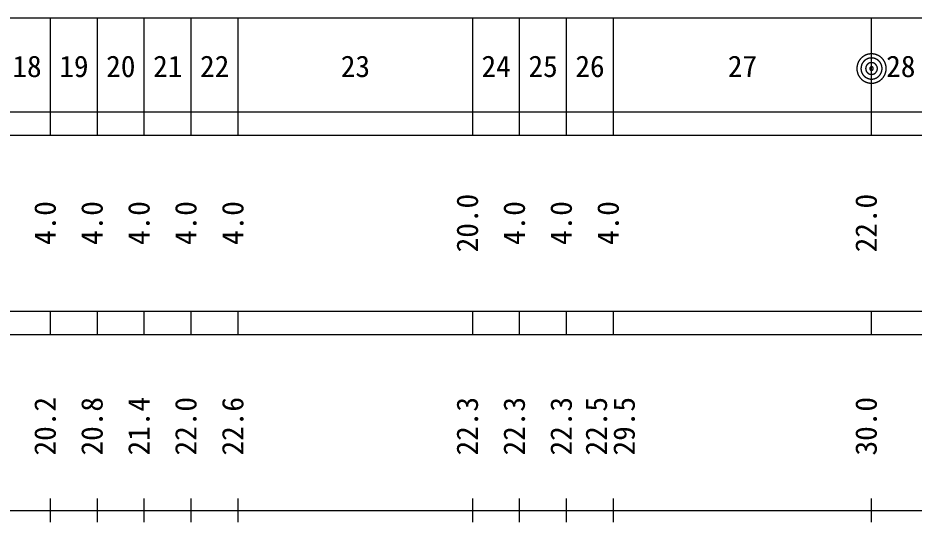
# Model space of a CAD drawing. Units: millimetres on the paper, enlarged 1000 times. Extents: x 40000 to 680000, y 20000 to 380000.
# Drawn here: x 290226 to 366630, y 155000 to 198000 of the extents above; entities that cross this region are included whole.
import ezdxf
from ezdxf.enums import TextEntityAlignment as Align

# ---------------------------------------------------------------- set-up
doc = ezdxf.new("R2010")
doc.units = ezdxf.units.MM
doc.header["$LTSCALE"] = 1000
doc.layers.add('M-TTL-BAND', color=7, linetype='Continuous', lineweight=25)
doc.styles.add('ＭＳ ゴシック', font='')
doc.styles.get('ＭＳ ゴシック').set_extended_font_data('MS Gothic')

msp = doc.modelspace()

# ---------------------------------------------------------------- linework, layer by layer
at = {"layer": 'M-TTL-BAND'}
for p, q in [((68000, 198000), (579000, 198000)), ((293000, 188000), (293000, 198000)), ((297000, 188000), (297000, 198000)), ((301000, 188000), (301000, 198000)), ((305000, 188000), (305000, 198000)), ((309000, 188000), (309000, 198000)), ((329000, 188000), (329000, 198000)), ((333000, 188000), (333000, 198000)), ((337000, 188000), (337000, 198000)), ((341000, 188000), (341000, 198000)), ((363000, 188000), (363000, 198000)), ((40000, 190000), (579000, 190000)), ((40000, 188000), (579000, 188000)), ((40000, 173000), (579000, 173000)), ((293000, 171000), (293000, 173000)), ((297000, 171000), (297000, 173000)), ((301000, 171000), (301000, 173000)), ((305000, 171000), (305000, 173000)), ((309000, 171000), (309000, 173000)), ((329000, 171000), (329000, 173000)), ((333000, 171000), (333000, 173000)), ((337000, 171000), (337000, 173000)), ((341000, 171000), (341000, 173000)), ((363000, 171000), (363000, 173000)), ((40000, 171000), (579000, 171000)), ((293000, 155000), (293000, 157000)), ((297000, 155000), (297000, 157000)), ((301000, 155000), (301000, 157000)), ((305000, 155000), (305000, 157000)), ((309000, 155000), (309000, 157000)), ((329000, 155000), (329000, 157000)), ((333000, 155000), (333000, 157000)), ((337000, 155000), (337000, 157000)), ((341000, 155000), (341000, 157000)), ((363000, 155000), (363000, 157000)), ((40000, 156000), (579000, 156000))]:
    msp.add_line(p, q, dxfattribs=at)
for points in [[(364252, 193683), (364252, 193705), (364251, 193727), (364250, 193749), (364249, 193771), (364247, 193792), (364245, 193814), (364243, 193836), (364240, 193858), (364237, 193879), (364233, 193901), (364229, 193922), (364225, 193944), (364220, 193965), (364215, 193986), (364209, 194008), (364203, 194029), (364197, 194050), (364191, 194071), (364184, 194091), (364176, 194112), (364169, 194132), (364161, 194153), (364152, 194173), (364144, 194193), (364134, 194213), (364125, 194233), (364115, 194252), (364105, 194272), (364095, 194291), (364084, 194310), (364073, 194329), (364061, 194347), (364049, 194366), (364037, 194384), (364025, 194402), (364012, 194420), (363999, 194437), (363986, 194455), (363972, 194472), (363958, 194489), (363944, 194505), (363929, 194522), (363915, 194538), (363899, 194553), (363884, 194569), (363868, 194584), (363853, 194599), (363836, 194614), (363820, 194629), (363803, 194643), (363786, 194657), (363769, 194670), (363752, 194683), (363734, 194696), (363716, 194709), (363698, 194721), (363680, 194733), (363662, 194745), (363643, 194757), (363624, 194768), (363605, 194778), (363586, 194789), (363566, 194799), (363547, 194808), (363527, 194818), (363507, 194827), (363487, 194835), (363467, 194844), (363446, 194852), (363426, 194859), (363405, 194867), (363384, 194873), (363363, 194880), (363342, 194886), (363321, 194892), (363300, 194897), (363279, 194902), (363257, 194907), (363236, 194911), (363214, 194915), (363193, 194919), (363171, 194922), (363149, 194925), (363128, 194927), (363106, 194929), (363084, 194931), (363062, 194932), (363040, 194933), (363019, 194933), (362997, 194933), (362975, 194933), (362953, 194932), (362931, 194931), (362909, 194930), (362887, 194928), (362866, 194926), (362844, 194923), (362822, 194920), (362801, 194917), (362779, 194913), (362758, 194909), (362736, 194905), (362715, 194900), (362694, 194895), (362672, 194889), (362651, 194883), (362630, 194877), (362610, 194870), (362589, 194863), (362568, 194856), (362548, 194848), (362528, 194840), (362507, 194831), (362487, 194822), (362468, 194813), (362448, 194804), (362428, 194794), (362409, 194784), (362390, 194773), (362371, 194762), (362352, 194751), (362333, 194739), (362315, 194727), (362297, 194715), (362279, 194703), (362261, 194690), (362244, 194677), (362226, 194663), (362209, 194650), (362193, 194636), (362176, 194621), (362160, 194607), (362144, 194592), (362128, 194577), (362112, 194561), (362097, 194546), (362082, 194530), (362068, 194513), (362053, 194497), (362039, 194480), (362025, 194463), (362012, 194446), (361999, 194429), (361986, 194411), (361973, 194393), (361961, 194375), (361949, 194357), (361937, 194338), (361926, 194319), (361915, 194300), (361904, 194281), (361894, 194262), (361884, 194242), (361875, 194223), (361865, 194203), (361856, 194183), (361848, 194163), (361840, 194143), (361832, 194122), (361824, 194102), (361817, 194081), (361810, 194060), (361804, 194039), (361798, 194018), (361792, 193997), (361787, 193976), (361782, 193955), (361777, 193933), (361773, 193912), (361769, 193890), (361766, 193869), (361763, 193847), (361760, 193825), (361758, 193803), (361756, 193782), (361755, 193760), (361753, 193738), (361753, 193716), (361752, 193694), (361752, 193672), (361753, 193650), (361753, 193629), (361755, 193607), (361756, 193585), (361758, 193563), (361760, 193541), (361763, 193520), (361766, 193498), (361769, 193476), (361773, 193455), (361777, 193433), (361782, 193412), (361787, 193391), (361792, 193369), (361798, 193348), (361804, 193327), (361810, 193306), (361817, 193286), (361824, 193265), (361832, 193244), (361840, 193224), (361848, 193204), (361856, 193184), (361865, 193164), (361875, 193144), (361884, 193124), (361894, 193105), (361904, 193085), (361915, 193066), (361926, 193047), (361937, 193028), (361949, 193010), (361961, 192992), (361973, 192974), (361986, 192956), (361999, 192938), (362012, 192920), (362025, 192903), (362039, 192886), (362053, 192870), (362068, 192853), (362082, 192837), (362097, 192821), (362112, 192805), (362128, 192790), (362144, 192775), (362160, 192760), (362176, 192745), (362193, 192731), (362209, 192717), (362226, 192703), (362244, 192690), (362261, 192676), (362279, 192664), (362297, 192651), (362315, 192639), (362333, 192627), (362352, 192616), (362371, 192604), (362390, 192594), (362409, 192583), (362428, 192573), (362448, 192563), (362468, 192553), (362487, 192544), (362507, 192535), (362528, 192527), (362548, 192519), (362568, 192511), (362589, 192504), (362610, 192496), (362630, 192490), (362651, 192483), (362672, 192478), (362694, 192472), (362715, 192467), (362736, 192462), (362758, 192457), (362779, 192453), (362801, 192450), (362822, 192446), (362844, 192443), (362866, 192441), (362887, 192439), (362909, 192437), (362931, 192435), (362953, 192434), (362975, 192434), (362997, 192433), (363019, 192433), (363040, 192434), (363062, 192435), (363084, 192436), (363106, 192438), (363128, 192440), (363149, 192442), (363171, 192445), (363193, 192448), (363214, 192451), (363236, 192455), (363257, 192460), (363279, 192464), (363300, 192469), (363321, 192475), (363342, 192480), (363363, 192487), (363384, 192493), (363405, 192500), (363426, 192507), (363446, 192515), (363467, 192523), (363487, 192531), (363507, 192540), (363527, 192549), (363547, 192558), (363566, 192568), (363586, 192578), (363605, 192588), (363624, 192599), (363643, 192610), (363662, 192621), (363680, 192633), (363698, 192645), (363716, 192657), (363734, 192670), (363752, 192683), (363769, 192696), (363786, 192710), (363803, 192724), (363820, 192738), (363836, 192752), (363853, 192767), (363868, 192782), (363884, 192797), (363899, 192813), (363915, 192829), (363929, 192845), (363944, 192861), (363958, 192878), (363972, 192895), (363986, 192912), (363999, 192929), (364012, 192947), (364025, 192965), (364037, 192983), (364049, 193001), (364061, 193019), (364073, 193038), (364084, 193057), (364095, 193076), (364105, 193095), (364115, 193114), (364125, 193134), (364134, 193154), (364144, 193173), (364152, 193194), (364161, 193214), (364169, 193234), (364176, 193255), (364184, 193275), (364191, 193296), (364197, 193317), (364203, 193338), (364209, 193359), (364215, 193380), (364220, 193401), (364225, 193423), (364229, 193444), (364233, 193466), (364237, 193487), (364240, 193509), (364243, 193530), (364245, 193552), (364247, 193574), (364249, 193596), (364250, 193618), (364251, 193640), (364252, 193661)], [(363902, 193683), (363902, 193699), (363902, 193715), (363901, 193730), (363900, 193746), (363899, 193762), (363897, 193778), (363895, 193793), (363893, 193809), (363891, 193824), (363888, 193840), (363886, 193855), (363882, 193871), (363879, 193886), (363875, 193902), (363871, 193917), (363867, 193932), (363863, 193947), (363858, 193962), (363853, 193977), (363848, 193992), (363842, 194007), (363836, 194021), (363830, 194036), (363824, 194050), (363817, 194065), (363811, 194079), (363804, 194093), (363796, 194107), (363789, 194121), (363781, 194134), (363773, 194148), (363765, 194161), (363756, 194175), (363747, 194188), (363739, 194201), (363729, 194214), (363720, 194226), (363710, 194239), (363701, 194251), (363690, 194263), (363680, 194275), (363670, 194287), (363659, 194298), (363648, 194310), (363637, 194321), (363626, 194332), (363614, 194343), (363603, 194353), (363591, 194364), (363579, 194374), (363567, 194384), (363554, 194394), (363542, 194403), (363529, 194413), (363516, 194422), (363503, 194431), (363490, 194439), (363477, 194448), (363463, 194456), (363450, 194464), (363436, 194472), (363422, 194479), (363408, 194486), (363394, 194493), (363380, 194500), (363366, 194507), (363351, 194513), (363337, 194519), (363322, 194525), (363307, 194530), (363292, 194535), (363277, 194540), (363262, 194545), (363247, 194549), (363232, 194553), (363217, 194557), (363201, 194561), (363186, 194564), (363170, 194567), (363155, 194570), (363139, 194573), (363124, 194575), (363108, 194577), (363093, 194579), (363077, 194580), (363061, 194581), (363045, 194582), (363030, 194583), (363014, 194583), (362998, 194583), (362982, 194583), (362967, 194583), (362951, 194582), (362935, 194581), (362920, 194579), (362904, 194578), (362888, 194576), (362873, 194574), (362857, 194571), (362842, 194569), (362826, 194566), (362811, 194563), (362795, 194559), (362780, 194555), (362765, 194551), (362750, 194547), (362735, 194543), (362720, 194538), (362705, 194533), (362690, 194527), (362675, 194522), (362660, 194516), (362646, 194510), (362632, 194503), (362617, 194497), (362603, 194490), (362589, 194483), (362575, 194475), (362561, 194468), (362548, 194460), (362534, 194452), (362521, 194444), (362507, 194435), (362494, 194426), (362481, 194417), (362469, 194408), (362456, 194399), (362444, 194389), (362431, 194379), (362419, 194369), (362407, 194359), (362396, 194348), (362384, 194337), (362373, 194327), (362362, 194315), (362351, 194304), (362340, 194293), (362329, 194281), (362319, 194269), (362309, 194257), (362299, 194245), (362289, 194232), (362280, 194220), (362270, 194207), (362261, 194194), (362252, 194181), (362244, 194168), (362236, 194155), (362227, 194141), (362219, 194128), (362212, 194114), (362204, 194100), (362197, 194086), (362190, 194072), (362184, 194057), (362177, 194043), (362171, 194029), (362165, 194014), (362159, 193999), (362154, 193984), (362149, 193970), (362144, 193955), (362139, 193940), (362135, 193924), (362131, 193909), (362127, 193894), (362124, 193879), (362120, 193863), (362117, 193848), (362115, 193832), (362112, 193817), (362110, 193801), (362108, 193785), (362106, 193770), (362105, 193754), (362104, 193738), (362103, 193723), (362102, 193707), (362102, 193691), (362102, 193675), (362102, 193660), (362103, 193644), (362104, 193628), (362105, 193612), (362106, 193597), (362108, 193581), (362110, 193565), (362112, 193550), (362115, 193534), (362117, 193519), (362120, 193503), (362124, 193488), (362127, 193473), (362131, 193457), (362135, 193442), (362139, 193427), (362144, 193412), (362149, 193397), (362154, 193382), (362159, 193367), (362165, 193353), (362171, 193338), (362177, 193323), (362184, 193309), (362190, 193295), (362197, 193281), (362204, 193267), (362212, 193253), (362219, 193239), (362227, 193225), (362236, 193212), (362244, 193198), (362252, 193185), (362261, 193172), (362270, 193159), (362280, 193147), (362289, 193134), (362299, 193122), (362309, 193109), (362319, 193097), (362329, 193086), (362340, 193074), (362351, 193062), (362362, 193051), (362373, 193040), (362384, 193029), (362396, 193018), (362407, 193008), (362419, 192997), (362431, 192987), (362444, 192978), (362456, 192968), (362469, 192958), (362481, 192949), (362494, 192940), (362507, 192931), (362521, 192923), (362534, 192915), (362548, 192906), (362561, 192899), (362575, 192891), (362589, 192884), (362603, 192877), (362617, 192870), (362632, 192863), (362646, 192857), (362660, 192851), (362675, 192845), (362690, 192839), (362705, 192834), (362720, 192829), (362735, 192824), (362750, 192819), (362765, 192815), (362780, 192811), (362795, 192807), (362811, 192804), (362826, 192801), (362842, 192798), (362857, 192795), (362873, 192793), (362888, 192790), (362904, 192789), (362920, 192787), (362935, 192786), (362951, 192785), (362967, 192784), (362982, 192783), (362998, 192783), (363014, 192783), (363030, 192784), (363045, 192784), (363061, 192785), (363077, 192786), (363093, 192788), (363108, 192790), (363124, 192792), (363139, 192794), (363155, 192796), (363170, 192799), (363186, 192802), (363201, 192806), (363217, 192809), (363232, 192813), (363247, 192817), (363262, 192822), (363277, 192826), (363292, 192831), (363307, 192836), (363322, 192842), (363337, 192848), (363351, 192854), (363366, 192860), (363380, 192866), (363394, 192873), (363408, 192880), (363422, 192887), (363436, 192895), (363450, 192903), (363463, 192910), (363477, 192919), (363490, 192927), (363503, 192936), (363516, 192945), (363529, 192954), (363542, 192963), (363554, 192973), (363567, 192982), (363579, 192992), (363591, 193003), (363603, 193013), (363614, 193024), (363626, 193034), (363637, 193045), (363648, 193057), (363659, 193068), (363670, 193080), (363680, 193091), (363690, 193103), (363701, 193116), (363710, 193128), (363720, 193140), (363729, 193153), (363739, 193166), (363747, 193179), (363756, 193192), (363765, 193205), (363773, 193219), (363781, 193232), (363789, 193246), (363796, 193260), (363804, 193274), (363811, 193288), (363817, 193302), (363824, 193316), (363830, 193331), (363836, 193345), (363842, 193360), (363848, 193375), (363853, 193389), (363858, 193404), (363863, 193419), (363867, 193435), (363871, 193450), (363875, 193465), (363879, 193480), (363882, 193496), (363886, 193511), (363888, 193527), (363891, 193542), (363893, 193558), (363895, 193573), (363897, 193589), (363899, 193605), (363900, 193620), (363901, 193636), (363902, 193652), (363902, 193668)], [(363502, 193683), (363502, 193692), (363502, 193701), (363501, 193709), (363501, 193718), (363500, 193727), (363499, 193736), (363498, 193744), (363497, 193753), (363496, 193762), (363495, 193770), (363493, 193779), (363491, 193787), (363489, 193796), (363487, 193805), (363485, 193813), (363483, 193821), (363480, 193830), (363478, 193838), (363475, 193846), (363472, 193855), (363469, 193863), (363466, 193871), (363462, 193879), (363459, 193887), (363455, 193895), (363451, 193903), (363447, 193911), (363443, 193919), (363439, 193926), (363435, 193934), (363430, 193941), (363426, 193949), (363421, 193956), (363416, 193964), (363411, 193971), (363406, 193978), (363401, 193985), (363396, 193992), (363390, 193999), (363385, 194005), (363379, 194012), (363373, 194019), (363367, 194025), (363361, 194031), (363355, 194038), (363349, 194044), (363342, 194050), (363336, 194056), (363329, 194061), (363323, 194067), (363316, 194073), (363309, 194078), (363302, 194083), (363295, 194089), (363288, 194094), (363281, 194099), (363273, 194103), (363266, 194108), (363258, 194113), (363251, 194117), (363243, 194121), (363236, 194125), (363228, 194129), (363220, 194133), (363212, 194137), (363204, 194141), (363196, 194144), (363188, 194147), (363180, 194151), (363172, 194154), (363163, 194157), (363155, 194159), (363147, 194162), (363138, 194164), (363130, 194167), (363121, 194169), (363113, 194171), (363104, 194173), (363096, 194174), (363087, 194176), (363078, 194177), (363070, 194179), (363061, 194180), (363052, 194181), (363044, 194182), (363035, 194182), (363026, 194183), (363017, 194183), (363009, 194183), (363000, 194183), (362991, 194183), (362982, 194183), (362974, 194182), (362965, 194182), (362956, 194181), (362948, 194180), (362939, 194179), (362930, 194178), (362922, 194177), (362913, 194175), (362904, 194174), (362896, 194172), (362887, 194170), (362879, 194168), (362870, 194166), (362862, 194163), (362853, 194161), (362845, 194158), (362837, 194155), (362829, 194152), (362820, 194149), (362812, 194146), (362804, 194142), (362796, 194139), (362788, 194135), (362780, 194131), (362773, 194127), (362765, 194123), (362757, 194119), (362750, 194115), (362742, 194110), (362735, 194106), (362727, 194101), (362720, 194096), (362713, 194091), (362706, 194086), (362699, 194081), (362692, 194075), (362685, 194070), (362678, 194064), (362672, 194059), (362665, 194053), (362659, 194047), (362652, 194041), (362646, 194034), (362640, 194028), (362634, 194022), (362628, 194015), (362623, 194009), (362617, 194002), (362611, 193995), (362606, 193988), (362601, 193981), (362596, 193974), (362591, 193967), (362586, 193960), (362581, 193953), (362576, 193945), (362572, 193938), (362567, 193930), (362563, 193922), (362559, 193915), (362555, 193907), (362551, 193899), (362547, 193891), (362544, 193883), (362540, 193875), (362537, 193867), (362534, 193859), (362531, 193851), (362528, 193842), (362525, 193834), (362523, 193826), (362520, 193817), (362518, 193809), (362516, 193800), (362514, 193792), (362512, 193783), (362511, 193775), (362509, 193766), (362508, 193757), (362506, 193749), (362505, 193740), (362504, 193731), (362504, 193723), (362503, 193714), (362503, 193705), (362502, 193696), (362502, 193688), (362502, 193679), (362502, 193670), (362503, 193661), (362503, 193653), (362504, 193644), (362504, 193635), (362505, 193626), (362506, 193618), (362508, 193609), (362509, 193600), (362511, 193592), (362512, 193583), (362514, 193575), (362516, 193566), (362518, 193558), (362520, 193549), (362523, 193541), (362525, 193532), (362528, 193524), (362531, 193516), (362534, 193508), (362537, 193500), (362540, 193491), (362544, 193483), (362547, 193475), (362551, 193467), (362555, 193460), (362559, 193452), (362563, 193444), (362567, 193436), (362572, 193429), (362576, 193421), (362581, 193414), (362586, 193407), (362591, 193399), (362596, 193392), (362601, 193385), (362606, 193378), (362611, 193371), (362617, 193364), (362623, 193358), (362628, 193351), (362634, 193345), (362640, 193338), (362646, 193332), (362652, 193326), (362659, 193320), (362665, 193314), (362672, 193308), (362678, 193302), (362685, 193297), (362692, 193291), (362699, 193286), (362706, 193281), (362713, 193275), (362720, 193270), (362727, 193266), (362735, 193261), (362742, 193256), (362750, 193252), (362757, 193247), (362765, 193243), (362773, 193239), (362780, 193235), (362788, 193231), (362796, 193228), (362804, 193224), (362812, 193221), (362820, 193217), (362829, 193214), (362837, 193211), (362845, 193209), (362853, 193206), (362862, 193203), (362870, 193201), (362879, 193199), (362887, 193197), (362896, 193195), (362904, 193193), (362913, 193191), (362922, 193190), (362930, 193188), (362939, 193187), (362948, 193186), (362956, 193185), (362965, 193185), (362974, 193184), (362982, 193184), (362991, 193183), (363000, 193183), (363009, 193183), (363017, 193183), (363026, 193184), (363035, 193184), (363044, 193185), (363052, 193186), (363061, 193187), (363070, 193188), (363078, 193189), (363087, 193191), (363096, 193192), (363104, 193194), (363113, 193196), (363121, 193198), (363130, 193200), (363138, 193202), (363147, 193205), (363155, 193207), (363163, 193210), (363172, 193213), (363180, 193216), (363188, 193219), (363196, 193222), (363204, 193226), (363212, 193229), (363220, 193233), (363228, 193237), (363236, 193241), (363243, 193245), (363251, 193250), (363258, 193254), (363266, 193258), (363273, 193263), (363281, 193268), (363288, 193273), (363295, 193278), (363302, 193283), (363309, 193288), (363316, 193294), (363323, 193299), (363329, 193305), (363336, 193311), (363342, 193317), (363349, 193323), (363355, 193329), (363361, 193335), (363367, 193341), (363373, 193348), (363379, 193354), (363385, 193361), (363390, 193368), (363396, 193375), (363401, 193382), (363406, 193389), (363411, 193396), (363416, 193403), (363421, 193410), (363426, 193418), (363430, 193425), (363435, 193433), (363439, 193440), (363443, 193448), (363447, 193456), (363451, 193463), (363455, 193471), (363459, 193479), (363462, 193487), (363466, 193495), (363469, 193504), (363472, 193512), (363475, 193520), (363478, 193528), (363480, 193537), (363483, 193545), (363485, 193553), (363487, 193562), (363489, 193570), (363491, 193579), (363493, 193588), (363495, 193596), (363496, 193605), (363497, 193613), (363498, 193622), (363499, 193631), (363500, 193640), (363501, 193648), (363501, 193657), (363502, 193666), (363502, 193674)], [(363152, 193683), (363152, 193686), (363152, 193689), (363152, 193691), (363152, 193694), (363152, 193696), (363151, 193699), (363151, 193702), (363151, 193704), (363150, 193707), (363150, 193709), (363149, 193712), (363149, 193715), (363148, 193717), (363148, 193720), (363147, 193722), (363146, 193725), (363146, 193727), (363145, 193730), (363144, 193732), (363143, 193735), (363142, 193737), (363141, 193740), (363140, 193742), (363139, 193744), (363138, 193747), (363137, 193749), (363136, 193752), (363135, 193754), (363133, 193756), (363132, 193758), (363131, 193761), (363129, 193763), (363128, 193765), (363126, 193767), (363125, 193769), (363123, 193772), (363122, 193774), (363120, 193776), (363119, 193778), (363117, 193780), (363115, 193782), (363113, 193784), (363112, 193786), (363110, 193788), (363108, 193790), (363106, 193791), (363104, 193793), (363102, 193795), (363100, 193797), (363098, 193798), (363096, 193800), (363094, 193802), (363092, 193803), (363090, 193805), (363088, 193806), (363086, 193808), (363084, 193809), (363081, 193811), (363079, 193812), (363077, 193813), (363074, 193815), (363072, 193816), (363070, 193817), (363067, 193818), (363065, 193819), (363063, 193820), (363060, 193822), (363058, 193823), (363055, 193823), (363053, 193824), (363051, 193825), (363048, 193826), (363046, 193827), (363043, 193828), (363040, 193828), (363038, 193829), (363035, 193830), (363033, 193830), (363030, 193831), (363028, 193831), (363025, 193831), (363022, 193832), (363020, 193832), (363017, 193832), (363015, 193833), (363012, 193833), (363009, 193833), (363007, 193833), (363004, 193833), (363002, 193833), (362999, 193833), (362996, 193833), (362994, 193833), (362991, 193833), (362988, 193833), (362986, 193832), (362983, 193832), (362981, 193832), (362978, 193831), (362975, 193831), (362973, 193830), (362970, 193830), (362968, 193829), (362965, 193829), (362963, 193828), (362960, 193827), (362958, 193826), (362955, 193826), (362953, 193825), (362950, 193824), (362948, 193823), (362945, 193822), (362943, 193821), (362940, 193820), (362938, 193819), (362936, 193818), (362933, 193817), (362931, 193815), (362929, 193814), (362926, 193813), (362924, 193811), (362922, 193810), (362920, 193809), (362918, 193807), (362915, 193806), (362913, 193804), (362911, 193802), (362909, 193801), (362907, 193799), (362905, 193798), (362903, 193796), (362901, 193794), (362899, 193792), (362897, 193790), (362895, 193789), (362894, 193787), (362892, 193785), (362890, 193783), (362888, 193781), (362887, 193779), (362885, 193777), (362883, 193775), (362882, 193773), (362880, 193771), (362879, 193768), (362877, 193766), (362876, 193764), (362874, 193762), (362873, 193760), (362872, 193757), (362870, 193755), (362869, 193753), (362868, 193750), (362867, 193748), (362866, 193746), (362865, 193743), (362864, 193741), (362863, 193738), (362862, 193736), (362861, 193733), (362860, 193731), (362859, 193728), (362858, 193726), (362858, 193723), (362857, 193721), (362856, 193718), (362856, 193716), (362855, 193713), (362855, 193711), (362854, 193708), (362854, 193705), (362853, 193703), (362853, 193700), (362853, 193698), (362853, 193695), (362852, 193692), (362852, 193690), (362852, 193687), (362852, 193685), (362852, 193682), (362852, 193679), (362852, 193677), (362852, 193674), (362853, 193671), (362853, 193669), (362853, 193666), (362853, 193664), (362854, 193661), (362854, 193658), (362855, 193656), (362855, 193653), (362856, 193651), (362856, 193648), (362857, 193646), (362858, 193643), (362858, 193641), (362859, 193638), (362860, 193636), (362861, 193633), (362862, 193631), (362863, 193628), (362864, 193626), (362865, 193623), (362866, 193621), (362867, 193619), (362868, 193616), (362869, 193614), (362870, 193611), (362872, 193609), (362873, 193607), (362874, 193605), (362876, 193602), (362877, 193600), (362879, 193598), (362880, 193596), (362882, 193594), (362883, 193592), (362885, 193590), (362887, 193588), (362888, 193586), (362890, 193584), (362892, 193582), (362894, 193580), (362895, 193578), (362897, 193576), (362899, 193574), (362901, 193572), (362903, 193571), (362905, 193569), (362907, 193567), (362909, 193566), (362911, 193564), (362913, 193562), (362915, 193561), (362918, 193559), (362920, 193558), (362922, 193557), (362924, 193555), (362926, 193554), (362929, 193552), (362931, 193551), (362933, 193550), (362936, 193549), (362938, 193548), (362940, 193547), (362943, 193545), (362945, 193544), (362948, 193544), (362950, 193543), (362953, 193542), (362955, 193541), (362958, 193540), (362960, 193539), (362963, 193539), (362965, 193538), (362968, 193537), (362970, 193537), (362973, 193536), (362975, 193536), (362978, 193535), (362981, 193535), (362983, 193534), (362986, 193534), (362988, 193534), (362991, 193534), (362994, 193533), (362996, 193533), (362999, 193533), (363002, 193533), (363004, 193533), (363007, 193533), (363009, 193533), (363012, 193534), (363015, 193534), (363017, 193534), (363020, 193534), (363022, 193535), (363025, 193535), (363028, 193535), (363030, 193536), (363033, 193536), (363035, 193537), (363038, 193538), (363040, 193538), (363043, 193539), (363046, 193540), (363048, 193540), (363051, 193541), (363053, 193542), (363055, 193543), (363058, 193544), (363060, 193545), (363063, 193546), (363065, 193547), (363067, 193548), (363070, 193549), (363072, 193551), (363074, 193552), (363077, 193553), (363079, 193554), (363081, 193556), (363084, 193557), (363086, 193559), (363088, 193560), (363090, 193562), (363092, 193563), (363094, 193565), (363096, 193566), (363098, 193568), (363100, 193570), (363102, 193572), (363104, 193573), (363106, 193575), (363108, 193577), (363110, 193579), (363112, 193581), (363113, 193583), (363115, 193585), (363117, 193587), (363119, 193589), (363120, 193591), (363122, 193593), (363123, 193595), (363125, 193597), (363126, 193599), (363128, 193601), (363129, 193604), (363131, 193606), (363132, 193608), (363133, 193610), (363135, 193613), (363136, 193615), (363137, 193617), (363138, 193620), (363139, 193622), (363140, 193624), (363141, 193627), (363142, 193629), (363143, 193632), (363144, 193634), (363145, 193637), (363146, 193639), (363146, 193642), (363147, 193644), (363148, 193647), (363148, 193649), (363149, 193652), (363149, 193655), (363150, 193657), (363150, 193660), (363151, 193662), (363151, 193665), (363151, 193668), (363152, 193670), (363152, 193673), (363152, 193675), (363152, 193678), (363152, 193681)]]:
    msp.add_lwpolyline(points, close=True, dxfattribs=at)

# ---------------------------------------------------------------- texts
at = {"layer": 'M-TTL-BAND', "style": 'ＭＳ ゴシック'}
for s, p in [('18', (291000, 192405)), ('19', (295000, 192405)), ('20', (299000, 192405)), ('21', (303000, 192405)), ('22', (307000, 192405)), ('23', (319000, 192405)), ('24', (331000, 192405)), ('25', (335000, 192405)), ('26', (339000, 192405)), ('27', (352000, 192405)), ('28', (365500, 192405))]:
    msp.add_text(s, height=1833, dxfattribs=at).set_placement(p, align=Align.BOTTOM_CENTER)
for s, p in [('20.0', (330000, 180500)), ('22.0', (364000, 180500)), ('4.0', (294000, 180500)), ('4.0', (298000, 180500)), ('4.0', (302000, 180500)), ('4.0', (306000, 180500)), ('4.0', (310000, 180500)), ('4.0', (334000, 180500)), ('4.0', (338000, 180500)), ('4.0', (342000, 180500)), ('20.2', (294000, 163174)), ('20.8', (298000, 163174)), ('21.4', (302000, 163174)), ('22.0', (306000, 163174)), ('22.6', (310000, 163174)), ('22.3', (330000, 163174)), ('22.3', (334000, 163174)), ('22.3', (338000, 163174)), ('22.5', (341000, 163174)), ('29.5', (343370, 163174)), ('30.0', (364000, 163174))]:
    msp.add_text(s, height=1833, rotation=90, dxfattribs=at).set_placement(p, align=Align.BOTTOM_CENTER)

doc.saveas('drawing.dxf')
